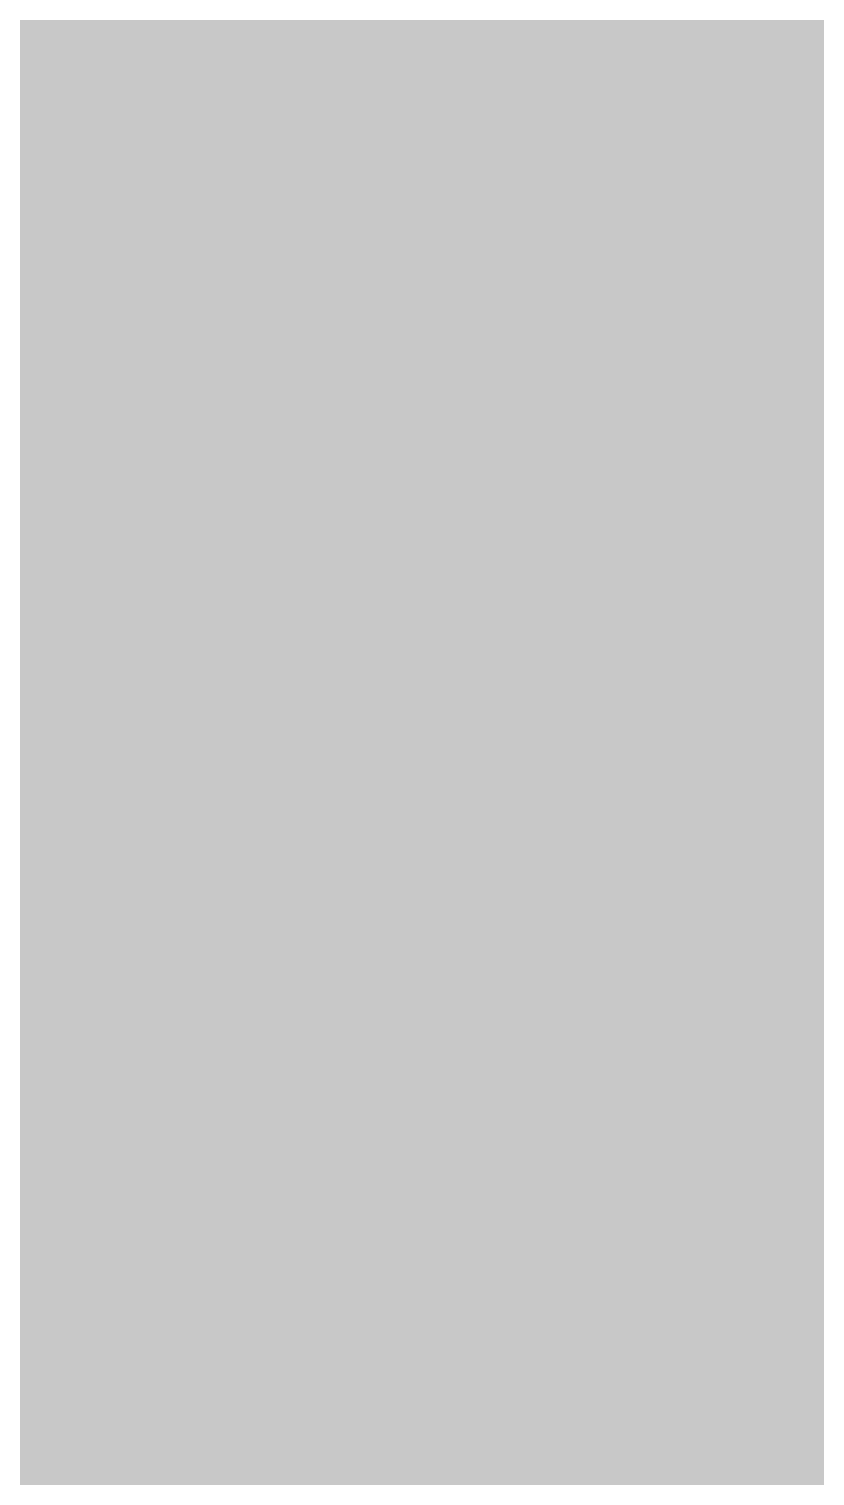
# Model space of a CAD drawing. Header units: metres. Extents: x 394605 to 1395358, y 4171135 to 6406139.
# Drawn here: x 1394486.414 to 1394488.697, y 4172565.744 to 4172569.947 of the extents above; entities that cross this region are included whole.
import ezdxf

# ---------------------------------------------------------------- set-up
doc = ezdxf.new("R2010")
doc.units = ezdxf.units.M
doc.header["$LTSCALE"] = 2
doc.layers.add('C-Lot', color=7, linetype='Continuous', true_color=0xeaddbe, transparency=0.5)
doc.layers.add('T-VEGETATION', color=108, linetype='Continuous')

msp = doc.modelspace()

# ---------------------------------------------------------------- hatches: boundary and pattern name
at = {"layer": 'C-Lot', "transparency": 33554585}
h = msp.add_hatch(color=256, dxfattribs=at)
h.dxf.hatch_style = 1
h.paths.add_polyline_path([(1394576.294, 4172613.2534), (1394560.3391, 4172637.3666), (1394557.502, 4172638.497), (1394554.5368, 4172637.7666), (1394464.9552, 4172580.3052), (1394480.1283, 4172556.7436), (1394522.726, 4172583.699)])
at = {"layer": 'T-VEGETATION'}
h = msp.add_hatch(dxfattribs=at)
h.set_pattern_fill('AR-CONC', color=84, scale=0.025)
h.set_pattern_definition([(50, (0, 0), (4.554616725, -0.3984771385), [0.47625, -5.23875]), (355, (0, 0), (-0.8810706494, 4.776416072), [0.381, -4.191]), (100.451, (0.3796, -0.033), (3.6735625416, 4.3779171955), [0.40475, -4.45225]), (46.1842, (0, 1.27), (6.776976022, -1.051058198), [0.714375, -7.858125]), (96.6356, (0.565, 1.1824), (5.935105862, 6.185638897), [0.607125, -6.678375]), (351.184, (0, 1.27), (5.935115145, 6.185627947), [0.5715, -6.2865]), (21, (0.635, 0.9525), (3.790371996, -2.556637963), [0.47625, -5.23875]), (326, (0.635, 0.9525), (1.5450507087, 4.604699153), [0.381, -4.191]), (71.4514, (0.951, 0.7394), (5.3354122693, 2.048071443), [0.40475, -4.45225]), (37.5, (0, 0), (0.07721508126, 2.1138759718), [0, -4.1402, 0, -4.2545, 0, -4.206875]), (7.5, (0, 0), (1.6704915628, 2.5045143705), [0, -2.4257, 0, -4.04495, 0, -1.603375]), (327.5, (-1.416, 0), (3.3897648792, -0.1432185998), [0, -1.5875, 0, -4.953, 0, -6.57225]), (317.5, (-2.051, 0), (3.7032295347, 0.6356622758), [0, -2.06375, 0, -3.2893, 0, -4.66725])])
h.paths.add_polyline_path([(1394513.6805, 4172703.7749), (1394465.5449, 4172672.8179), (1394464.4947, 4172668.0082), (1394477.6578, 4172642.5249), (1394474.8542, 4172628.238), (1394454.6477, 4172612.6171), (1394477.6373, 4172559.8115), (1394572.802, 4172614.4509)])

doc.saveas('drawing.dxf')
